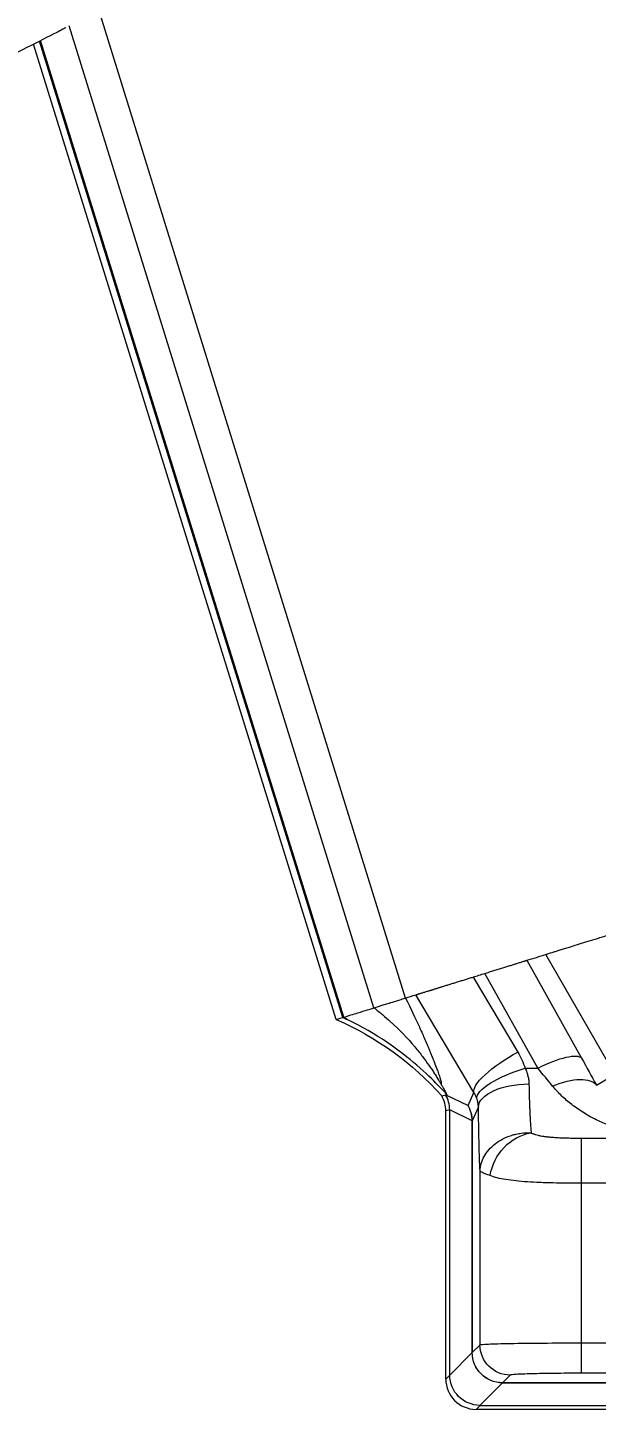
# Model space of a CAD drawing. Header units: millimetres. Extents: x -2122 to 22797, y 3569 to 89276.
# Drawn here: x 5819.6 to 5930.7, y 87179.6 to 87449.2 of the extents above; entities that cross this region are included whole.
import ezdxf

# ---------------------------------------------------------------- set-up
doc = ezdxf.new("R2010")
doc.units = ezdxf.units.MM
doc.header["$LTSCALE"] = 20
doc.layers.add('IA-DIBUJO', color=3, linetype='Continuous', lineweight=30)
doc.layers.add('IA-DIM', color=7, linetype='Continuous')
doc.styles.add('ING-AMB', font='romans.shx', dxfattribs={"width": 0.75, "oblique": 15})
doc.dimstyles.new('ING-AMB 20', dxfattribs={"dimscale": 20, "dimtxt": 3, "dimasz": 2.5, "dimexe": 1, "dimexo": 1, "dimgap": 1, "dimtad": 1, "dimdec": 0, "dimzin": 0, "dimdsep": 46, "dimtxsty": 'ING-AMB', "dimcen": 0.1, "dimclrd": 7, "dimclre": 7, "dimclrt": 2, "dimadec": 0, "dimazin": 0, "dimtfac": 1, "dimtdec": 0, "dimtmove": 0, "dimatfit": 0, "dimfxl": 1.25, "dimtolj": 1, "dimtzin": 0, "dimarcsym": 1})

# ---------------------------------------------------------------- blocks, each defined once
blk = doc.blocks.new('*D46')
at = {"layer": 'Defpoints', "color": 0, "transparency": 16777216}
for p in [(5263.17, 87809.58, 1283.42), (6165.92, 86979.58, 1283.42), (6448.1, 86979.58)]:
    blk.add_point(p, dxfattribs=at)
at = {"layer": 'IA-DIM', "color": 7, "lineweight": -2, "transparency": 16777216}
for p, q in [((5283.17, 87809.58), (6468.1, 87809.58)), ((6448.1, 87759.58), (6448.1, 87029.58)), ((6185.92, 86979.58), (6468.1, 86979.58))]:
    blk.add_line(p, q, dxfattribs=at)
at = {"layer": 'IA-DIM', "color": 7, "transparency": 16777216}
for points in [[(6439.77, 87759.58), (6456.44, 87759.58), (6448.1, 87809.58)], [(6439.77, 87029.58), (6456.44, 87029.58), (6448.1, 86979.58)]]:
    blk.add_solid(points, dxfattribs=at)
at = {"layer": 'IA-DIM', "color": 2, "transparency": 16777216, "insert": (6398.1, 87394.58), "char_height": 60, "attachment_point": 5, "rotation": 90, "style": 'ING-AMB'}
blk.add_mtext('\\A1;830', dxfattribs=at)

msp = doc.modelspace()

# ---------------------------------------------------------------- linework, layer by layer
at = {"layer": 'IA-DIBUJO', "color": 3, "linetype": 'Continuous', "lineweight": 0, "extrusion": (0, 1, -2.22045e-16)}
for p, q in [((5893.43, 87259.86, 1283.42), (5833.58, 87452.54, 1283.42)), ((5887.26, 87257.95, 1283.42), (5827.74, 87449.56, 1283.42)), ((5879.9, 87255.66, 1283.42), (5820.78, 87445.99, 1283.42)), ((5881.18, 87256.06, 1283.42), (5821.99, 87446.61, 1283.42)), ((5881.35, 87256.11, 1283.42), (5822.15, 87446.7, 1283.42)), ((5917.12, 87267.22, 1283.42), (5927.79, 87248.13, 1283.42)), ((5932.94, 87247.35, 1283.42), (5920.81, 87268.37, 1283.42)), ((5906.6, 87263.95, 1283.42), (5915.32, 87249.32, 1283.42)), ((5919.24, 87246.17, 1283.42), (5908.91, 87264.67, 1283.42)), ((5906.78, 87241.42, 1283.42), (5895.41, 87260.48, 1283.42)), ((5916.76, 87246.17, 1283.42), (5919.24, 87246.17, 1283.42)), ((5930.68, 87242.88, 1283.42), (5932.78, 87244.09, 1283.42)), ((5900.48, 87240.78, 1283.42), (5901.26, 87240.99, 1283.42)), ((5901.5, 87241.05, 1283.42), (5901.26, 87240.99, 1283.42)), ((5901.26, 87240.99, 1283.42), (5905.65, 87238.86, 1283.42)), ((5905.65, 87238.86, 1283.42), (5906.78, 87241.42, 1283.42)), ((5902.05, 87238.03, 1283.42), (5901.27, 87237.82, 1283.42)), ((5901.27, 87185.5, 1283.42), (5901.27, 87237.82, 1283.42)), ((5902.05, 87238.02, 1283.42), (5902.05, 87238.03, 1283.42)), ((5902.05, 87186.28, 1283.42), (5902.05, 87238.02, 1283.42)), ((5906.43, 87235.9, 1283.42), (5902.05, 87238.02, 1283.42)), ((5907.64, 87238.61, 1283.42), (5906.45, 87235.9, 1283.42)), ((5906.43, 87190.65, 1283.42), (5906.43, 87235.9, 1283.42)), ((5906.43, 87235.9, 1283.42), (5906.45, 87235.9, 1283.42)), ((5906.45, 87235.9, 1283.42), (5906.45, 87190.69, 1283.42)), ((5927.71, 87232.52, 1283.42), (5943.69, 87232.52, 1283.42)), ((5927.71, 87232.52, 1283.42), (5927.71, 87223.71, 1283.42)), ((5907.96, 87192.2, 1283.42), (5907.96, 87226.18, 1283.42)), ((5927.71, 87223.71, 1283.42), (5927.71, 87192.55, 1283.42)), ((5943.69, 87223.71, 1283.42), (5927.71, 87223.71, 1283.42)), ((5906.45, 87190.69, 1283.42), (5907.96, 87192.2, 1283.42)), ((5927.71, 87192.55, 1283.42), (6047.25, 87192.55, 1283.42)), ((5927.71, 87192.55, 1283.42), (5927.71, 87186.63, 1283.42)), ((5902.05, 87186.27, 1283.42), (5906.43, 87190.65, 1283.42)), ((5901.27, 87185.5, 1283.42), (5902.05, 87186.28, 1283.42)), ((5913.88, 87186.27, 1283.42), (5912.37, 87184.76, 1283.42)), ((6047.25, 87186.63, 1283.42), (5927.71, 87186.63, 1283.42)), ((5912.34, 87184.75, 1283.42), (5907.95, 87180.36, 1283.42)), ((6062.62, 87184.75, 1283.42), (5912.34, 87184.75, 1283.42)), ((5912.37, 87184.76, 1283.42), (6062.58, 87184.76, 1283.42)), ((5907.96, 87180.36, 1283.42), (5907.19, 87179.58, 1283.42)), ((5907.96, 87180.36, 1283.42), (6066.99, 87180.36, 1283.42)), ((6067.77, 87179.58, 1283.42), (5907.19, 87179.58, 1283.42))]:
    msp.add_line(p, q, dxfattribs=at)
at = {"layer": 'IA-DIBUJO', "color": 3, "linetype": 'Continuous', "lineweight": 0}
msp.add_arc((5895.35, 87237.82, 1283.42), 5.92, 359.9993, 30.0007, dxfattribs=at)
at = {"layer": 'IA-DIBUJO', "color": 3, "linetype": 'Continuous', "lineweight": 0, "extrusion": (6.77927e-32, -2.22045e-16, -1)}
msp.add_ellipse((5856.28, 87201.2, 1283.42), major_axis=(-11.28, -58.29), ratio=0.998142, start_param=3.360161, end_param=3.791886, dxfattribs=at)
at = {"layer": 'IA-DIBUJO', "color": 3, "linetype": 'Continuous', "lineweight": 0, "extrusion": (1.2326e-32, -2.22045e-16, -1)}
msp.add_ellipse((5915.32, 87246.35, 1283.42), major_axis=(-8.48, -5.06), ratio=0.261378, start_param=0.054247, end_param=1.725446, dxfattribs=at)
at = {"layer": 'IA-DIBUJO', "color": 3, "linetype": 'Continuous', "lineweight": 0, "extrusion": (-2.46519e-32, -2.22045e-16, -1)}
for centre, major_axis, ratio, start_param, end_param in [((5905.12, 87243.01, 1283.42), (6.35, -12.1), 0.877264, -1.632642, -1.378094), ((5916.76, 87243.2, 1283.42), (-9.39, -3.05), 0.287246, 0.044497, 1.663805), ((5907.96, 87186.27, 1283.42), (-4.19, 4.19), 0.995626, -2.352687, -0.788906)]:
    msp.add_ellipse(centre, major_axis=major_axis, ratio=ratio, start_param=start_param, end_param=end_param, dxfattribs=at)
at = {"layer": 'IA-DIBUJO', "color": 3, "linetype": 'Continuous', "lineweight": 0, "extrusion": (-1.2326e-32, -2.22045e-16, -1)}
msp.add_ellipse((5919.24, 87243.2, 1283.42), major_axis=(8.62, 4.81), ratio=0.265428, start_param=-1.423686, end_param=-0.05431, dxfattribs=at)
at = {"layer": 'IA-DIBUJO', "color": 3, "linetype": 'Continuous', "lineweight": 0, "extrusion": (0, -2.22045e-16, -1)}
for centre, major_axis, ratio, start_param, end_param in [((5922.94, 87254.24, 1283.42), (-14.52, 25.34), 0.041193, 1.838011, 2.059072), ((5922.14, 87237.95, 1283.42), (8.67, 4.72), 0.430922, -1.34035, -0.05803), ((5917.94, 87225.21, 1283.42), (5.33, 7.11), 0.853796, -2.140136, -0.72053)]:
    msp.add_ellipse(centre, major_axis=major_axis, ratio=ratio, start_param=start_param, end_param=end_param, dxfattribs=at)
at = {"layer": 'IA-DIBUJO', "color": 3, "linetype": 'Continuous', "lineweight": 0}
for centre, major_axis, ratio, start_param, end_param in [((5914.41, 87250.23, 1283.42), (-14.52, 16.86), 0.047156, -2.075846, -1.85458), ((5896.13, 87238.03, 1283.42), (0.56, 5.9), 0.997476, -1.47637, -0.953506), ((5901.84, 87238.62, 1283.42), (-5.53, 1.78), 0.9579, -2.518809, -2.293378), ((5900.53, 87235.9, 1283.42), (-5.42, 2.39), 0.997896, -2.725978, -2.202153), ((5900.53, 87235.9, 1283.42), (2.59, 5.33), 0.995665, -1.12093, -0.597647), ((5905.24, 87188.28, 1283.42), (1.21, 2.42), 0.00001, -0.186211, -0.058845), ((5907.2, 87185.52, 1283.42), (4.2, 4.2), 0.997265, 2.357564, 3.925621), ((5909.96, 87183.56, 1283.42), (2.42, 1.21), 0.00001, 0.058846, 0.186212), ((5917.8, 87196.11, 1283.42), (10.74, 15.5), 0.26283, 3.319639, 3.321778)]:
    msp.add_ellipse(centre, major_axis=major_axis, ratio=ratio, start_param=start_param, end_param=end_param, dxfattribs=at)
at = {"layer": 'IA-DIBUJO', "color": 3, "linetype": 'Continuous', "lineweight": 0, "extrusion": (3.85186e-34, -2.22045e-16, -1)}
msp.add_ellipse((5917.52, 87238.61, 1283.42), major_axis=(-9.88, -0.13), ratio=0.455497, start_param=0.029409, end_param=1.5769, dxfattribs=at)
at = {"layer": 'IA-DIBUJO', "color": 3, "linetype": 'Continuous', "lineweight": 0, "extrusion": (-4.93038e-32, -2.22045e-16, -1)}
msp.add_ellipse((5913.88, 87192.2, 1283.42), major_axis=(-4.19, 4.19), ratio=0.999315, start_param=-2.355852, end_param=-0.785741, dxfattribs=at)
at = {"layer": 'IA-DIBUJO', "color": 3, "linetype": 'Continuous', "lineweight": 0, "extrusion": (4.93038e-32, -2.22045e-16, -1)}
for centre, ratio, start_param, end_param in [((5912.34, 87190.65, 1283.42), 0.99301, -2.352687, -0.788906), ((5912.37, 87190.69, 1283.42), 0.999315, -2.355852, -0.785741)]:
    msp.add_ellipse(centre, major_axis=(-4.19, 4.19), ratio=ratio, start_param=start_param, end_param=end_param, dxfattribs=at)
at = {"layer": 'IA-DIBUJO', "color": 3, "linetype": 'Continuous', "lineweight": 0}
for points, knots in [([(5827.13, 87449.24, 1283.42), (5826.95, 87449.15, 1283.42), (5826.24, 87448.79, 1283.42), (5823.77, 87447.52, 1283.42), (5821.71, 87446.47, 1283.42), (5817.34, 87444.24, 1283.42), (5814.98, 87443.03, 1283.42), (5811.15, 87441.07, 1283.42), (5809.87, 87440.41, 1283.42), (5808.8, 87439.87, 1283.42), (5808.74, 87439.84, 1283.42), (5808.63, 87439.78, 1283.42), (5808.58, 87439.75, 1283.42), (5808.45, 87439.69, 1283.42), (5808.42, 87439.67, 1283.42), (5808.37, 87439.65, 1283.42), (5808.35, 87439.64, 1283.42), (5808.16, 87439.54, 1283.42), (5807.99, 87439.45, 1283.42), (5806.09, 87438.48, 1283.42), (5804.22, 87437.52, 1283.42), (5803.12, 87436.96, 1283.42)], [-30.334649, -30.334649, -30.334649, -30.334649, -29.044662, -29.044662, -27.260778, -27.260778, -25.550257, -25.550257, -24.111942, -24.111942, -23.868008, -23.868008, -23.488121, -23.488121, -23.155127, -23.155127, -22.909285, -22.909285, -20.928945, -20.928945, -0.463393, -0.463393, -0.463393, -0.463393]), ([(5887.26, 87257.95, 1283.42), (5887.75, 87258.1, 1283.42), (5888.45, 87258.32, 1283.42), (5889.55, 87258.66, 1283.42), (5889.92, 87258.77, 1283.42), (5890.24, 87258.87, 1283.42), (5890.27, 87258.88, 1283.42), (5890.35, 87258.91, 1283.42), (5890.38, 87258.92, 1283.42), (5890.47, 87258.95, 1283.42), (5890.54, 87258.97, 1283.42), (5891.38, 87259.23, 1283.42), (5892.03, 87259.43, 1283.42), (5892.95, 87259.72, 1283.42), (5893.27, 87259.81, 1283.42), (5893.43, 87259.86, 1283.42)], [48.563855, 48.563855, 48.563855, 48.563855, 63.806373, 63.806373, 69.556805, 69.556805, 69.632882, 69.632882, 69.806917, 69.806917, 70.03849, 70.03849, 70.43816, 70.43816, 70.728366, 70.728366, 70.728366, 70.728366]), ([(5893.43, 87259.86, 1283.42), (5894.44, 87257.8, 1283.42), (5895.34, 87255.91, 1283.42), (5896.12, 87254.21, 1283.42), (5896.15, 87254.14, 1283.42), (5896.18, 87254.07, 1283.42), (5896.21, 87254, 1283.42), (5896.23, 87253.95, 1283.42), (5896.26, 87253.9, 1283.42), (5896.28, 87253.85, 1283.42), (5896.29, 87253.83, 1283.42), (5896.3, 87253.81, 1283.42), (5896.3, 87253.8, 1283.42), (5896.68, 87252.98, 1283.42), (5897.01, 87252.22, 1283.42), (5897.31, 87251.53, 1283.42), (5897.32, 87251.52, 1283.42), (5897.32, 87251.51, 1283.42), (5897.33, 87251.5, 1283.42), (5897.5, 87251.09, 1283.42), (5897.67, 87250.7, 1283.42), (5897.82, 87250.34, 1283.42), (5897.83, 87250.32, 1283.42), (5897.83, 87250.31, 1283.42), (5897.84, 87250.29, 1283.42), (5898, 87249.9, 1283.42), (5898.15, 87249.52, 1283.42), (5898.28, 87249.18, 1283.42), (5898.3, 87249.14, 1283.42), (5898.32, 87249.09, 1283.42), (5898.34, 87249.05, 1283.42), (5898.34, 87249.03, 1283.42), (5898.35, 87249, 1283.42), (5898.36, 87248.98, 1283.42), (5898.36, 87248.97, 1283.42), (5898.37, 87248.96, 1283.42), (5898.37, 87248.95, 1283.42), (5898.38, 87248.94, 1283.42), (5898.38, 87248.93, 1283.42), (5898.38, 87248.93, 1283.42), (5898.38, 87248.92, 1283.42), (5898.38, 87248.92, 1283.42), (5898.39, 87248.92, 1283.42), (5898.39, 87248.91, 1283.42), (5898.39, 87248.9, 1283.42), (5898.4, 87248.89, 1283.42), (5898.4, 87248.88, 1283.42), (5898.4, 87248.87, 1283.42), (5898.41, 87248.86, 1283.42), (5898.41, 87248.85, 1283.42), (5898.42, 87248.83, 1283.42), (5898.42, 87248.82, 1283.42), (5898.42, 87248.81, 1283.42), (5898.43, 87248.81, 1283.42), (5898.43, 87248.8, 1283.42), (5898.43, 87248.8, 1283.42), (5898.43, 87248.8, 1283.42), (5898.43, 87248.8, 1283.42), (5898.43, 87248.79, 1283.42), (5898.44, 87248.79, 1283.42), (5898.44, 87248.78, 1283.42), (5898.44, 87248.77, 1283.42), (5898.44, 87248.76, 1283.42), (5898.45, 87248.76, 1283.42), (5898.45, 87248.75, 1283.42), (5898.46, 87248.74, 1283.42), (5898.46, 87248.73, 1283.42), (5898.46, 87248.72, 1283.42), (5898.46, 87248.72, 1283.42), (5898.47, 87248.71, 1283.42), (5898.47, 87248.7, 1283.42), (5898.48, 87248.68, 1283.42), (5898.48, 87248.67, 1283.42), (5898.5, 87248.63, 1283.42), (5898.52, 87248.58, 1283.42), (5898.54, 87248.53, 1283.42), (5898.55, 87248.53, 1283.42), (5898.55, 87248.52, 1283.42), (5898.55, 87248.52, 1283.42), (5898.55, 87248.51, 1283.42), (5898.55, 87248.51, 1283.42), (5898.55, 87248.51, 1283.42), (5898.55, 87248.51, 1283.42), (5898.56, 87248.5, 1283.42), (5898.56, 87248.49, 1283.42), (5898.57, 87248.47, 1283.42), (5898.58, 87248.45, 1283.42), (5898.59, 87248.42, 1283.42), (5898.6, 87248.4, 1283.42), (5898.62, 87248.36, 1283.42), (5898.63, 87248.32, 1283.42), (5898.64, 87248.31, 1283.42), (5898.64, 87248.3, 1283.42), (5898.65, 87248.28, 1283.42), (5898.65, 87248.27, 1283.42), (5898.66, 87248.26, 1283.42), (5898.66, 87248.25, 1283.42), (5898.67, 87248.24, 1283.42), (5898.67, 87248.23, 1283.42), (5898.67, 87248.23, 1283.42), (5898.68, 87248.21, 1283.42), (5898.69, 87248.2, 1283.42), (5898.69, 87248.18, 1283.42), (5898.71, 87248.14, 1283.42), (5898.73, 87248.09, 1283.42), (5898.75, 87248.05, 1283.42), (5898.78, 87247.98, 1283.42), (5898.81, 87247.9, 1283.42), (5898.84, 87247.83, 1283.42), (5898.87, 87247.75, 1283.42), (5898.9, 87247.67, 1283.42), (5898.93, 87247.6, 1283.42), (5898.95, 87247.56, 1283.42), (5898.96, 87247.53, 1283.42), (5898.97, 87247.5, 1283.42), (5898.99, 87247.46, 1283.42), (5899, 87247.42, 1283.42), (5899.02, 87247.39, 1283.42), (5899.21, 87246.92, 1283.42), (5899.38, 87246.48, 1283.42), (5899.53, 87246.07, 1283.42), (5899.8, 87245.37, 1283.42), (5900, 87244.77, 1283.42), (5900.15, 87244.28, 1283.42), (5900.15, 87244.25, 1283.42), (5900.16, 87244.22, 1283.42), (5900.17, 87244.2, 1283.42), (5900.17, 87244.18, 1283.42), (5900.18, 87244.16, 1283.42), (5900.18, 87244.15, 1283.42), (5900.21, 87244.06, 1283.42), (5900.23, 87243.98, 1283.42), (5900.25, 87243.9, 1283.42), (5900.33, 87243.59, 1283.42), (5900.38, 87243.33, 1283.42), (5900.4, 87243.13, 1283.42), (5900.4, 87243.13, 1283.42), (5900.4, 87243.13, 1283.42), (5900.4, 87243.12, 1283.42), (5900.4, 87243.12, 1283.42), (5900.4, 87243.12, 1283.42), (5900.4, 87243.12, 1283.42), (5900.4, 87243.1, 1283.42), (5900.41, 87243.08, 1283.42), (5900.41, 87243.06, 1283.42), (5900.41, 87243.02, 1283.42), (5900.41, 87242.98, 1283.42), (5900.41, 87242.94, 1283.42)], [0.5428907, 0.5428907, 0.5428907, 0.5428907, 0.621309, 0.621309, 0.621309, 0.6245199, 0.6245199, 0.6245199, 0.6268373, 0.6268373, 0.6268373, 0.6276272, 0.6276272, 0.6276272, 0.664617, 0.664617, 0.664617, 0.6652888, 0.6652888, 0.6652888, 0.6874416, 0.6874416, 0.6874416, 0.6882184, 0.6882184, 0.6882184, 0.7105298, 0.7105298, 0.7105298, 0.7134839, 0.7134839, 0.7134839, 0.714961, 0.714961, 0.714961, 0.7156996, 0.7156996, 0.7156996, 0.7161694, 0.7161694, 0.7161694, 0.7164381, 0.7164381, 0.7164381, 0.7170305, 0.7170305, 0.7170305, 0.7177016, 0.7177016, 0.7177016, 0.7184327, 0.7184327, 0.7184327, 0.7187344, 0.7187344, 0.7187344, 0.7189025, 0.7189025, 0.7189025, 0.7195495, 0.7195495, 0.7195495, 0.7202683, 0.7202683, 0.7202683, 0.7211553, 0.7211553, 0.7211553, 0.7216891, 0.7216891, 0.7216891, 0.7226894, 0.7226894, 0.7226894, 0.7261556, 0.7261556, 0.7261556, 0.7264764, 0.7264764, 0.7264764, 0.7267465, 0.7267465, 0.7267465, 0.7286375, 0.7286375, 0.7286375, 0.7307201, 0.7307201, 0.7307201, 0.7328445, 0.7328445, 0.7328445, 0.733521, 0.733521, 0.733521, 0.7340503, 0.7340503, 0.7340503, 0.7344152, 0.7344152, 0.7344152, 0.7357966, 0.7357966, 0.7357966, 0.739488, 0.739488, 0.739488, 0.7457025, 0.7457025, 0.7457025, 0.7522421, 0.7522421, 0.7522421, 0.7549986, 0.7549986, 0.7549986, 0.7581314, 0.7581314, 0.7581314, 0.7987837, 0.7987837, 0.7987837, 0.8699922, 0.8699922, 0.8699922, 0.8739098, 0.8739098, 0.8739098, 0.8762067, 0.8762067, 0.8762067, 0.8887977, 0.8887977, 0.8887977, 0.936798, 0.936798, 0.936798, 0.9375748, 0.9375748, 0.9375748, 0.9383516, 0.9383516, 0.9383516, 0.9445661, 0.9445661, 0.9445661, 0.9569951, 0.9569951, 0.9569951, 0.9569951]), ([(5879.9, 87255.66, 1283.42), (5880.16, 87255.74, 1283.42), (5880.43, 87255.83, 1283.42), (5880.85, 87255.96, 1283.42), (5881.02, 87256.01, 1283.42), (5881.18, 87256.06, 1283.42)], [24.243601, 24.243601, 24.243601, 24.243601, 33.372227, 33.372227, 39.117499, 39.117499, 39.117499, 39.117499]), ([(5881.35, 87256.11, 1283.42), (5882.29, 87256.41, 1283.42), (5883.24, 87256.7, 1283.42), (5884.8, 87257.18, 1283.42), (5885.44, 87257.38, 1283.42), (5886.35, 87257.66, 1283.42), (5886.66, 87257.76, 1283.42), (5887.08, 87257.89, 1283.42), (5887.21, 87257.93, 1283.42), (5887.26, 87257.95, 1283.42)], [40.117499, 40.117499, 40.117499, 40.117499, 43.076604, 43.076604, 45.437781, 45.437781, 47.089992, 47.089992, 48.563855, 48.563855, 48.563855, 48.563855]), ([(5887.26, 87257.95, 1283.42), (5887.83, 87257.51, 1283.42), (5888.38, 87257.07, 1283.42), (5889.44, 87256.18, 1283.42), (5889.95, 87255.74, 1283.42), (5892.15, 87253.73, 1283.42), (5893.76, 87252.07, 1283.42), (5895.76, 87249.69, 1283.42), (5896.26, 87249.06, 1283.42), (5897.17, 87247.87, 1283.42), (5897.58, 87247.32, 1283.42), (5898.15, 87246.51, 1283.42), (5898.32, 87246.26, 1283.42), (5898.65, 87245.77, 1283.42), (5898.81, 87245.52, 1283.42), (5899.13, 87245.04, 1283.42), (5899.29, 87244.79, 1283.42), (5899.6, 87244.3, 1283.42), (5899.75, 87244.04, 1283.42), (5899.96, 87243.7, 1283.42), (5900.01, 87243.62, 1283.42), (5900.16, 87243.37, 1283.42), (5900.26, 87243.2, 1283.42), (5900.38, 87243, 1283.42), (5900.39, 87242.97, 1283.42), (5900.41, 87242.94, 1283.42)], [0.02646502, 0.02646502, 0.02646502, 0.02646502, 0.02755382, 0.02755382, 0.02858439, 0.02858439, 0.03214613, 0.03214613, 0.03338529, 0.03338529, 0.03444229, 0.03444229, 0.03489918, 0.03489918, 0.03535612, 0.03535612, 0.03579951, 0.03579951, 0.03625194, 0.03625194, 0.03639593, 0.03639593, 0.03668752, 0.03668752, 0.03673844, 0.03673844, 0.03673844, 0.03673844]), ([(5901.5, 87241.05, 1283.42), (5901.49, 87241.05, 1283.42), (5901.48, 87241.06, 1283.42), (5901.43, 87241.1, 1283.42), (5901.4, 87241.13, 1283.42), (5901.27, 87241.26, 1283.42), (5901.15, 87241.39, 1283.42), (5900.62, 87241.94, 1283.42), (5900.06, 87242.53, 1283.42), (5898.76, 87243.86, 1283.42), (5897.39, 87245.22, 1283.42), (5892.32, 87249.6, 1283.42), (5887.82, 87252.89, 1283.42), (5882.03, 87255.66, 1283.42)], [-1.777047, -1.777047, -1.777047, -1.777047, -1.755303, -1.755303, -1.731467, -1.731467, -1.673632, -1.673632, -1.49693, -1.49693, -0.975867, -0.975867, -0.000001, -0.000001, -0.000001, -0.000001]), ([(5916.76, 87246.17, 1283.42), (5916.89, 87245.9, 1283.42), (5917, 87245.63, 1283.42), (5917.18, 87245.12, 1283.42), (5917.25, 87244.89, 1283.42), (5917.31, 87244.64, 1283.42), (5917.31, 87244.64, 1283.42), (5917.35, 87244.49, 1283.42), (5917.38, 87244.35, 1283.42), (5917.43, 87244.08, 1283.42), (5917.45, 87243.94, 1283.42), (5917.49, 87243.66, 1283.42), (5917.5, 87243.52, 1283.42), (5917.51, 87243.29, 1283.42), (5917.52, 87243.2, 1283.42), (5917.52, 87243.11, 1283.42)], [0, 0, 0, 0, 0.000464938, 0.000464938, 0.00085995, 0.00085995, 0.00087405, 0.00087405, 0.00110352, 0.00110352, 0.001333426, 0.001333426, 0.001564968, 0.001564968, 0.0017199, 0.0017199, 0.0017199, 0.0017199]), ([(5917.52, 87243.11, 1283.42), (5917.52, 87242.76, 1283.42), (5917.53, 87242.41, 1283.42), (5917.54, 87242.07, 1283.42), (5917.55, 87241.72, 1283.42), (5917.56, 87241.38, 1283.42), (5917.57, 87241.05, 1283.42), (5917.57, 87240.7, 1283.42), (5917.58, 87240.36, 1283.42), (5917.59, 87240.03, 1283.42), (5917.6, 87239.71, 1283.42), (5917.61, 87239.39, 1283.42), (5917.63, 87239.07, 1283.42), (5917.64, 87238.76, 1283.42), (5917.65, 87238.45, 1283.42), (5917.66, 87238.15, 1283.42), (5917.67, 87237.85, 1283.42), (5917.68, 87237.56, 1283.42), (5917.7, 87237.28, 1283.42), (5917.71, 87237.01, 1283.42), (5917.72, 87236.74, 1283.42), (5917.73, 87236.48, 1283.42), (5917.75, 87236.23, 1283.42), (5917.76, 87235.98, 1283.42), (5917.77, 87235.75, 1283.42), (5917.79, 87235.52, 1283.42), (5917.8, 87235.29, 1283.42), (5917.81, 87235.08, 1283.42), (5917.83, 87234.88, 1283.42), (5917.84, 87234.68, 1283.42), (5917.86, 87234.5, 1283.42), (5917.87, 87234.31, 1283.42), (5917.89, 87234.14, 1283.42), (5917.9, 87233.98, 1283.42), (5917.91, 87233.83, 1283.42), (5917.93, 87233.69, 1283.42), (5917.94, 87233.55, 1283.42)], [0.4729667, 0.4729667, 0.4729667, 0.4729667, 0.5341451, 0.5341451, 0.5341451, 0.5959046, 0.5959046, 0.5959046, 0.6591244, 0.6591244, 0.6591244, 0.7218991, 0.7218991, 0.7218991, 0.7853415, 0.7853415, 0.7853415, 0.8487838, 0.8487838, 0.8487838, 0.9115815, 0.9115815, 0.9115815, 0.9744542, 0.9744542, 0.9744542, 1.0369934, 1.0369934, 1.0369934, 1.0991531, 1.0991531, 1.0991531, 1.1605298, 1.1605298, 1.1605298, 1.2201674, 1.2201674, 1.2201674, 1.2201674]), ([(5943.69, 87232.52, 1283.42), (5943.15, 87232.57, 1283.42), (5942.61, 87232.63, 1283.42), (5942.07, 87232.7, 1283.42), (5941.52, 87232.78, 1283.42), (5940.97, 87232.86, 1283.42), (5940.42, 87232.96, 1283.42), (5939.86, 87233.06, 1283.42), (5939.29, 87233.17, 1283.42), (5938.73, 87233.29, 1283.42), (5938.28, 87233.39, 1283.42), (5937.83, 87233.5, 1283.42), (5937.38, 87233.62, 1283.42), (5936.83, 87233.76, 1283.42), (5936.28, 87233.92, 1283.42), (5935.73, 87234.09, 1283.42), (5935.19, 87234.25, 1283.42), (5934.65, 87234.44, 1283.42), (5934.12, 87234.63, 1283.42), (5933.6, 87234.82, 1283.42), (5933.08, 87235.02, 1283.42), (5932.58, 87235.23, 1283.42), (5932.16, 87235.4, 1283.42), (5931.75, 87235.58, 1283.42), (5931.34, 87235.77, 1283.42), (5930.87, 87235.99, 1283.42), (5930.4, 87236.22, 1283.42), (5929.95, 87236.46, 1283.42), (5929.51, 87236.7, 1283.42), (5929.07, 87236.94, 1283.42), (5928.65, 87237.19, 1283.42), (5928.23, 87237.44, 1283.42), (5927.83, 87237.69, 1283.42), (5927.43, 87237.96, 1283.42), (5927.05, 87238.21, 1283.42), (5926.67, 87238.47, 1283.42), (5926.3, 87238.74, 1283.42), (5926.26, 87238.78, 1283.42), (5926.21, 87238.81, 1283.42), (5926.16, 87238.85, 1283.42), (5925.8, 87239.12, 1283.42), (5925.45, 87239.4, 1283.42), (5925.12, 87239.68, 1283.42), (5924.78, 87239.95, 1283.42), (5924.47, 87240.24, 1283.42), (5924.16, 87240.52, 1283.42), (5923.85, 87240.81, 1283.42), (5923.56, 87241.09, 1283.42), (5923.28, 87241.39, 1283.42), (5923, 87241.67, 1283.42), (5922.74, 87241.96, 1283.42), (5922.48, 87242.26, 1283.42), (5922.36, 87242.4, 1283.42), (5922.25, 87242.53, 1283.42), (5922.14, 87242.67, 1283.42)], [4.8170827, 4.8170827, 4.8170827, 4.8170827, 4.876531, 4.876531, 4.876531, 4.9370751, 4.9370751, 4.9370751, 4.99925, 4.99925, 4.99925, 5.0490402, 5.0490402, 5.0490402, 5.1110924, 5.1110924, 5.1110924, 5.1728921, 5.1728921, 5.1728921, 5.2334581, 5.2334581, 5.2334581, 5.2836187, 5.2836187, 5.2836187, 5.3422317, 5.3422317, 5.3422317, 5.3994256, 5.3994256, 5.3994256, 5.4557392, 5.4557392, 5.4557392, 5.5109143, 5.5109143, 5.5109143, 5.5180707, 5.5180707, 5.5180707, 5.5731661, 5.5731661, 5.5731661, 5.6273724, 5.6273724, 5.6273724, 5.6811161, 5.6811161, 5.6811161, 5.7342651, 5.7342651, 5.7342651, 5.7589933, 5.7589933, 5.7589933, 5.7589933]), ([(5907.64, 87238.61, 1283.42), (5907.64, 87238.71, 1283.42), (5907.63, 87238.81, 1283.42), (5907.63, 87238.91, 1283.42), (5907.62, 87239.01, 1283.42), (5907.6, 87239.11, 1283.42), (5907.59, 87239.22, 1283.42), (5907.58, 87239.29, 1283.42), (5907.57, 87239.36, 1283.42), (5907.55, 87239.43, 1283.42), (5907.53, 87239.53, 1283.42), (5907.51, 87239.64, 1283.42), (5907.49, 87239.74, 1283.42), (5907.46, 87239.84, 1283.42), (5907.43, 87239.95, 1283.42), (5907.4, 87240.06, 1283.42), (5907.38, 87240.13, 1283.42), (5907.36, 87240.2, 1283.42), (5907.33, 87240.27, 1283.42)], [0, 0, 0, 0, 0.000243895, 0.000243895, 0.000243895, 0.000483725, 0.000483725, 0.000483725, 0.000640369, 0.000640369, 0.000640369, 0.000863469, 0.000863469, 0.000863469, 0.001080487, 0.001080487, 0.001080487, 0.001220094, 0.001220094, 0.001220094, 0.001220094]), ([(5907.96, 87226.18, 1283.42), (5907.91, 87227.2, 1283.42), (5907.86, 87228.44, 1283.42), (5907.82, 87229.87, 1283.42), (5907.75, 87232.33, 1283.42), (5907.69, 87235.36, 1283.42), (5907.64, 87238.61, 1283.42)], [5.2177135, 5.2177135, 5.2177135, 5.2177135, 5.4349094, 5.4349094, 5.4349094, 5.8102186, 5.8102186, 5.8102186, 5.8102186]), ([(5907.96, 87226.18, 1283.42), (5907.97, 87226.64, 1283.42), (5908.05, 87227.1, 1283.42), (5908.18, 87227.56, 1283.42), (5908.31, 87228.03, 1283.42), (5908.51, 87228.48, 1283.42), (5908.76, 87228.93, 1283.42), (5909, 87229.37, 1283.42), (5909.31, 87229.81, 1283.42), (5909.68, 87230.23, 1283.42), (5910.04, 87230.64, 1283.42), (5910.45, 87231.03, 1283.42), (5910.9, 87231.39, 1283.42), (5911.36, 87231.75, 1283.42), (5911.87, 87232.07, 1283.42), (5912.41, 87232.35, 1283.42), (5912.95, 87232.63, 1283.42), (5913.52, 87232.87, 1283.42), (5914.12, 87233.06, 1283.42), (5914.42, 87233.16, 1283.42), (5914.73, 87233.24, 1283.42), (5915.05, 87233.31, 1283.42), (5915.36, 87233.38, 1283.42), (5915.68, 87233.43, 1283.42), (5915.99, 87233.47, 1283.42), (5916.63, 87233.56, 1283.42), (5917.28, 87233.59, 1283.42), (5917.94, 87233.55, 1283.42)], [-0.000019399, -0.000019399, -0.000019399, -0.000019399, 0.000992149, 0.000992149, 0.000992149, 0.00200404, 0.00200404, 0.00200404, 0.003015932, 0.003015932, 0.003015932, 0.004027823, 0.004027823, 0.004027823, 0.005039715, 0.005039715, 0.005039715, 0.006051607, 0.006051607, 0.006051607, 0.006557552, 0.006557552, 0.006557552, 0.007063498, 0.007063498, 0.007063498, 0.00807539, 0.00807539, 0.00807539, 0.00807539]), ([(5917.94, 87233.55, 1283.42), (5918.01, 87233.52, 1283.42), (5918.08, 87233.49, 1283.42), (5918.15, 87233.45, 1283.42), (5918.23, 87233.42, 1283.42), (5918.3, 87233.39, 1283.42), (5918.38, 87233.36, 1283.42), (5918.47, 87233.33, 1283.42), (5918.55, 87233.3, 1283.42), (5918.64, 87233.27, 1283.42), (5918.66, 87233.26, 1283.42), (5918.67, 87233.26, 1283.42), (5918.68, 87233.26, 1283.42), (5918.73, 87233.24, 1283.42), (5918.77, 87233.23, 1283.42), (5918.82, 87233.21, 1283.42), (5918.97, 87233.17, 1283.42), (5919.13, 87233.12, 1283.42), (5919.29, 87233.09, 1283.42), (5919.39, 87233.06, 1283.42), (5919.49, 87233.04, 1283.42), (5919.59, 87233.02, 1283.42), (5919.68, 87233, 1283.42), (5919.77, 87232.98, 1283.42), (5919.86, 87232.97, 1283.42), (5920.03, 87232.94, 1283.42), (5920.2, 87232.91, 1283.42), (5920.37, 87232.88, 1283.42), (5920.47, 87232.87, 1283.42), (5920.57, 87232.85, 1283.42), (5920.67, 87232.84, 1283.42), (5920.79, 87232.82, 1283.42), (5920.91, 87232.81, 1283.42), (5921.03, 87232.8, 1283.42), (5921.25, 87232.77, 1283.42), (5921.48, 87232.75, 1283.42), (5921.7, 87232.73, 1283.42), (5921.77, 87232.72, 1283.42), (5921.83, 87232.72, 1283.42), (5921.9, 87232.71, 1283.42), (5922.03, 87232.7, 1283.42), (5922.16, 87232.69, 1283.42), (5922.29, 87232.68, 1283.42), (5922.49, 87232.66, 1283.42), (5922.7, 87232.65, 1283.42), (5922.91, 87232.64, 1283.42), (5923.02, 87232.63, 1283.42), (5923.13, 87232.63, 1283.42), (5923.24, 87232.62, 1283.42), (5923.41, 87232.61, 1283.42), (5923.57, 87232.6, 1283.42), (5923.74, 87232.6, 1283.42), (5923.81, 87232.59, 1283.42), (5923.88, 87232.59, 1283.42), (5923.96, 87232.59, 1283.42), (5924.18, 87232.58, 1283.42), (5924.4, 87232.57, 1283.42), (5924.62, 87232.56, 1283.42), (5924.64, 87232.56, 1283.42), (5924.66, 87232.56, 1283.42), (5924.68, 87232.56, 1283.42), (5924.77, 87232.56, 1283.42), (5924.86, 87232.56, 1283.42), (5924.95, 87232.56, 1283.42), (5925.4, 87232.54, 1283.42), (5925.86, 87232.54, 1283.42), (5926.32, 87232.53, 1283.42), (5926.78, 87232.52, 1283.42), (5927.24, 87232.52, 1283.42), (5927.71, 87232.52, 1283.42)], [0, 0, 0, 0, 0.000183296, 0.000183296, 0.000183296, 0.000374016, 0.000374016, 0.000374016, 0.000576406, 0.000576406, 0.000576406, 0.000602713, 0.000602713, 0.000602713, 0.000708992, 0.000708992, 0.000708992, 0.001040251, 0.001040251, 0.001040251, 0.001241461, 0.001241461, 0.001241461, 0.001417984, 0.001417984, 0.001417984, 0.001732647, 0.001732647, 0.001732647, 0.001915191, 0.001915191, 0.001915191, 0.002126976, 0.002126976, 0.002126976, 0.002509998, 0.002509998, 0.002509998, 0.002621129, 0.002621129, 0.002621129, 0.002835969, 0.002835969, 0.002835969, 0.003179296, 0.003179296, 0.003179296, 0.00335602, 0.00335602, 0.00335602, 0.003618354, 0.003618354, 0.003618354, 0.003733307, 0.003733307, 0.003733307, 0.004083327, 0.004083327, 0.004083327, 0.004115144, 0.004115144, 0.004115144, 0.004253953, 0.004253953, 0.004253953, 0.004962945, 0.004962945, 0.004962945, 0.005671937, 0.005671937, 0.005671937, 0.005671937]), ([(5909.95, 87225.21, 1283.42), (5909.65, 87225.33, 1283.42), (5909.37, 87225.43, 1283.42), (5908.89, 87225.6, 1283.42), (5908.69, 87225.68, 1283.42), (5908.35, 87225.82, 1283.42), (5908.22, 87225.89, 1283.42), (5908.03, 87226.03, 1283.42), (5907.98, 87226.1, 1283.42), (5907.96, 87226.18, 1283.42)], [0, 0, 0, 0, 0.001073856, 0.001073856, 0.002147711, 0.002147711, 0.003221567, 0.003221567, 0.004295221, 0.004295221, 0.004295221, 0.004295221]), ([(5927.71, 87223.71, 1283.42), (5926.78, 87223.71, 1283.42), (5925.85, 87223.71, 1283.42), (5924.04, 87223.73, 1283.42), (5923.14, 87223.75, 1283.42), (5921.82, 87223.78, 1283.42), (5921.38, 87223.79, 1283.42), (5920.51, 87223.82, 1283.42), (5920.08, 87223.83, 1283.42), (5918.81, 87223.88, 1283.42), (5918, 87223.92, 1283.42), (5916.44, 87224.03, 1283.42), (5915.7, 87224.09, 1283.42), (5914.28, 87224.24, 1283.42), (5913.62, 87224.32, 1283.42), (5912.4, 87224.52, 1283.42), (5911.84, 87224.63, 1283.42), (5910.82, 87224.89, 1283.42), (5910.35, 87225.04, 1283.42), (5909.95, 87225.21, 1283.42)], [0, 0, 0, 0, 0.00141353, 0.00141353, 0.00282706, 0.00282706, 0.00353383, 0.00353383, 0.0042406, 0.0042406, 0.00565413, 0.00565413, 0.00706766, 0.00706766, 0.00848119, 0.00848119, 0.00989472, 0.00989472, 0.01130826, 0.01130826, 0.01130826, 0.01130826]), ([(5907.96, 87192.2, 1283.42), (5908.03, 87192.24, 1283.42), (5908.59, 87192.29, 1283.42), (5910.63, 87192.38, 1283.42), (5912.1, 87192.41, 1283.42), (5915.74, 87192.48, 1283.42), (5917.91, 87192.51, 1283.42), (5922.62, 87192.54, 1283.42), (5925.16, 87192.55, 1283.42), (5927.71, 87192.55, 1283.42)], [1.596976, 1.596976, 1.596976, 1.596976, 1.98313, 1.98313, 2.369284, 2.369284, 2.755439, 2.755439, 3.141593, 3.141593, 3.141593, 3.141593]), ([(5927.71, 87186.63, 1283.42), (5925.93, 87186.63, 1283.42), (5924.15, 87186.62, 1283.42), (5920.85, 87186.58, 1283.42), (5919.33, 87186.56, 1283.42), (5916.78, 87186.49, 1283.42), (5915.75, 87186.45, 1283.42), (5914.32, 87186.37, 1283.42), (5913.93, 87186.32, 1283.42), (5913.88, 87186.27, 1283.42)], [3.141593, 3.141593, 3.141593, 3.141593, 3.527747, 3.527747, 3.913901, 3.913901, 4.300055, 4.300055, 4.686209, 4.686209, 4.686209, 4.686209])]:
    msp.add_open_spline(points, degree=3, knots=knots, dxfattribs=at)
for points, weights in [([(5920.81, 87268.37, 1283.42), (5921.37, 87268.54, 1283.42), (5929.24, 87270.99, 1283.42), (5940.1, 87274.36, 1283.42)], [1, 0.817053699474, 0.816916350535, 0.999587953184]), ([(5908.91, 87264.67, 1283.42), (5913.64, 87266.14, 1283.42), (5916.87, 87267.14, 1283.42), (5917.12, 87267.22, 1283.42)], [1, 0.849744137706, 0.849744137706, 1]), ([(5895.41, 87260.48, 1283.42), (5895.54, 87260.52, 1283.42), (5896.41, 87260.79, 1283.42), (5897.96, 87261.27, 1283.42)], [1, 0.952882111687, 0.944479613493, 0.974792505419]), ([(5897.96, 87261.27, 1283.42), (5897.96, 87261.27, 1283.42), (5897.97, 87261.27, 1283.42), (5897.97, 87261.27, 1283.42)], [0.974792505419, 0.974881834653, 0.974971500101, 0.975061501763]), ([(5902.05, 87186.28, 1283.42), (5902.05, 87186.27, 1283.42), (5902.05, 87186.27, 1283.42), (5902.05, 87186.27, 1283.42)], [1, 0.9999996191, 0.9999996191, 1])]:
    msp.add_rational_spline(points, weights, degree=3, dxfattribs=at)
for points in [[(5917.12, 87267.22, 1283.42), (5918.35, 87267.61, 1283.42), (5919.58, 87267.99, 1283.42), (5920.81, 87268.37, 1283.42)], [(5906.6, 87263.95, 1283.42), (5907.37, 87264.19, 1283.42), (5908.14, 87264.43, 1283.42), (5908.91, 87264.67, 1283.42)], [(5893.43, 87259.86, 1283.42), (5894.09, 87260.07, 1283.42), (5894.75, 87260.28, 1283.42), (5895.41, 87260.48, 1283.42)], [(5881.18, 87256.06, 1283.42), (5881.24, 87256.08, 1283.42), (5881.29, 87256.1, 1283.42), (5881.35, 87256.11, 1283.42)], [(5881.18, 87256.06, 1283.42), (5881.46, 87255.93, 1283.42), (5881.75, 87255.8, 1283.42), (5882.03, 87255.66, 1283.42)], [(5882.03, 87255.66, 1283.42), (5881.8, 87255.81, 1283.42), (5881.58, 87255.96, 1283.42), (5881.35, 87256.11, 1283.42)], [(5900.41, 87242.94, 1283.42), (5900.77, 87242.31, 1283.42), (5901.14, 87241.68, 1283.42), (5901.5, 87241.05, 1283.42)]]:
    msp.add_open_spline(points, degree=3, dxfattribs=at)
msp.add_rational_spline([(5897.97, 87261.27, 1283.42), (5898.29, 87261.37, 1283.42), (5898.63, 87261.48, 1283.42), (5898.99, 87261.59, 1283.42), (5901.16, 87262.26, 1283.42), (5903.85, 87263.1, 1283.42), (5906.6, 87263.95, 1283.42)], [0.975061501763, 0.981599905782, 0.989912738528, 1, 0.942655998241, 0.942655998241, 1], degree=3, knots=[72.4169765, 72.4169765, 72.4169765, 72.4169765, 72.5639649, 72.5639649, 72.5639649, 73.399564, 73.399564, 73.399564, 73.399564], dxfattribs=at)

# ---------------------------------------------------------------- dimensions: what is measured, and where the dimension line sits
at = {"layer": 'IA-DIM'}
dim = msp.add_linear_dim(base=(6448.1, 86979.58), p1=(5263.17, 87809.58, 1283.42), p2=(6165.92, 86979.58, 1283.42), angle=90, dimstyle='ING-AMB 20', override={"dimpost": '\\X'}, dxfattribs=at)
dim.commit()
dim.dimension.update_dxf_attribs({"geometry": '*D46', "text_midpoint": (6398.1, 87394.58)})

doc.saveas('drawing.dxf')
